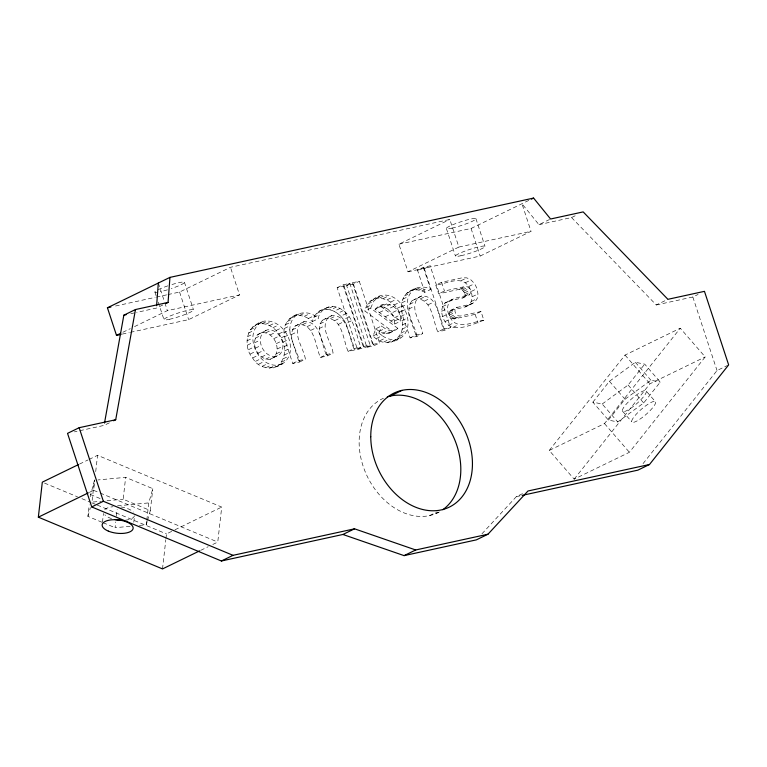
<?xml version="1.0" encoding="UTF-8"?>
<svg xmlns="http://www.w3.org/2000/svg" width="767" height="767" viewBox="0 0 767 767"><rect width="100%" height="100%" fill="white"/><g stroke="black" fill="none" stroke-linecap="round" stroke-linejoin="round"><path stroke-width="0.58" stroke-dasharray="3.83 2.88" d="M397.843 328.372C393.059 333.357 385.897 329.829 381.698 325.908L375.878 328.736L373.059 335.965C387.786 352.36 409.29 335.265 400.796 316.464C397.258 299.159 369.857 288.68 364.833 310.961L392.033 331.2L397.843 328.372L370.653 308.133L364.833 310.961M394.056 341.142C424.851 332.332 398.878 279.965 373.184 299.379M276.369 366.789C292.323 355.936 282.668 328.899 265.861 324.211C246.782 319.542 241.979 346.626 252.64 357.93C261.71 375.571 291.498 367.882 290.338 348.151C291.278 330.893 271.154 312.524 255.248 325.15M282.189 363.961C260.301 372.532 241.5 335.083 261.058 322.322M284.011 332.552C283.013 315.745 307.136 305.812 318.161 318.765C319.59 308.794 331.373 303.368 339.954 308.468C354.229 315.755 355.62 333.837 360.778 347.077L354.968 349.905L348.122 351.401C343.089 340.529 342.82 317.941 326.128 318.372L322.389 320.29C313.818 331.133 325.659 344.709 327.269 355.946L320.433 357.441C315.39 346.569 315.122 323.981 298.43 324.412L294.691 326.33C286.12 337.173 297.96 350.749 299.571 361.986L292.735 363.481L285.477 341.42L284.011 332.552L289.821 329.724C289.878 323.607 292.476 317.126 298.037 314.058M416.893 336.397C415.292 325.16 403.442 311.584 412.032 300.741L415.781 298.814C432.473 298.373 432.761 320.97 437.794 331.843L443.604 329.014C438.58 318.142 438.293 295.544 421.591 295.985L417.842 297.912C409.252 308.756 421.102 322.332 422.713 333.568L416.893 336.397L410.057 337.892C406.635 324.431 394.631 306.014 406.74 293.282C413.355 288.162 422.885 284.365 430.603 289.514L424.784 292.342C420.23 289.629 414.41 288.871 409.559 291.287M410.057 337.892L415.877 335.064C411.85 321.651 399.08 299.188 415.378 288.459M102.04 522.26L87.917 516.373L89.221 504.859M90.132 496.795L94.437 480.267L91.963 502.136L101.215 501.273M89.356 492.366L93.603 490.305L94.792 479.806M95.712 471.638L97.562 455.301L221.721 507.064L217.761 542.058L212.449 544.647M102.481 522.174L103.478 513.43M130.102 526.287L115.079 527.696L115.731 521.934M116.383 516.181L117.159 509.269M147.532 520.4L150.332 510.554L123.171 499.231L125.644 477.352L97.908 479.941M133.794 522.241L134.532 515.683A15.599 6.692 6.5 0 1 125.222 520.208M139.354 525.424L146.286 524.781L146.679 521.33M146.804 520.179L148.76 502.903L152.806 488.675L125.644 477.352M150.332 510.554L152.806 488.675M162.518 568.922L165.816 539.757M165.94 538.587L166.468 533.928L173.908 530.304M448.58 301.21L463.671 297.567C466.269 294.576 463.546 288.804 459.5 289.284L438.647 293.828L435.781 285.113L441.6 282.285L462.453 277.74L466.835 277.884L471.024 279.965L474.581 283.646L477.084 288.613L477.966 293.924L477.151 298.612L474.821 302.169L465.301 306.905L450.143 310.549C447.449 313.53 450.325 319.436 454.39 318.88L475.166 314.355L480.986 311.527L483.852 320.242C472.769 324.134 453.911 334.067 445.013 321.594C441.428 316.177 440.028 308.238 444.879 303.118L454.4 298.382L469.49 294.739C472.088 291.748 469.356 285.976 465.32 286.455L444.467 291L438.647 293.828M465.301 306.905L469.001 304.998C473.728 299.811 472.338 291.901 468.771 286.475C460.967 274.854 446.279 283.982 435.781 285.113M270.205 359.253L273.944 357.336C281.949 348.448 273.493 331.296 261.461 332.677L257.712 334.594C249.687 343.472 258.191 360.634 270.205 359.253L279.763 354.507C287.769 345.629 279.303 328.468 267.28 329.848L261.461 332.677M480.986 311.527L460.21 316.052C456.135 316.608 453.268 310.702 455.962 307.72L471.111 304.077M299.571 361.986L305.391 359.157C303.78 347.921 291.939 334.345 300.511 323.501L304.25 321.584C320.942 321.152 321.21 343.741 326.243 354.613L320.433 357.441M327.269 355.946L333.089 353.117C331.478 341.881 319.638 328.305 328.209 317.461L331.948 315.544C348.64 315.112 348.908 337.701 353.942 348.573L348.122 351.401M276.015 356.425C264.011 357.805 255.497 340.644 263.532 331.766L267.28 329.848M483.852 320.242C473.316 321.45 458.628 330.443 450.833 318.765C447.247 313.348 445.848 305.41 450.689 300.29L454.4 298.382M87.917 516.373L90.41 507.61M146.286 524.781L147.226 521.493M292.217 316.886C299.092 313.482 307.164 316.56 312.351 321.594C313.569 314.969 318.995 310.395 325.15 308.324M370.653 308.133L373.807 301.143L379.003 296.551M373.059 335.965L378.879 333.146L381.698 325.908M549.239 450.45L625.038 355.083L680.281 328.218L705.189 356.923L629.4 452.29L574.147 479.154L549.239 450.45L604.492 423.585L680.281 328.218M592.862 402.157L609.439 381.295L635.364 362.292L644.702 364.152L660.262 382.1L643.686 402.953L617.761 421.955L608.423 420.095L592.862 402.157L602.2 404.017L617.761 421.955M602.2 404.017L628.115 385.015L644.702 364.152M608.423 420.095L625.009 399.233L650.924 380.24L660.262 382.1M574.147 479.154L649.937 383.788L705.189 356.923M643.043 463.632L717.02 370.557L727.595 365.418M481.944 533.822L516.344 496.652L524.801 492.539M375.111 309.35C385.418 297.874 401.419 307.164 400.662 321.143L394.852 323.971L375.111 309.35L383.529 304.614M375.878 328.736C380.077 332.657 387.239 336.186 392.033 331.2M167.944 294.586L179.574 292.045L230.464 267.3L449.807 219.467L458.877 247.051L407.996 271.796L398.926 244.213L449.807 219.467M162.777 304.998L156.43 308.085L136.651 312.399M122.854 332.274L130.275 328.669M134.522 326.608L167.388 310.625L239.534 294.892L230.464 267.3M130.457 332.322L188.644 319.628L239.534 294.892M258.594 323.962L264.414 321.133M252.42 327.145L258.239 324.316M262.18 323.636L267.999 320.807M250.157 329.82L255.977 326.991M337.164 287.683L342.983 284.854L349.819 283.359L370.097 345.045L364.287 347.873L357.441 349.368L337.164 287.683L344 286.187L349.819 283.359M265.861 324.211L271.671 321.383M248.46 333.051L254.28 330.222M346.636 285.612L352.446 282.783L359.292 281.297L379.569 342.983L373.759 345.812L366.914 347.298L346.636 285.612L353.472 284.126L359.292 281.297M269.485 325.601L275.295 322.773M247.405 336.751L253.215 333.923M398.926 244.213L471.072 228.47L529.364 200.129M295.563 315.688L301.383 312.859M289.399 318.871L295.218 316.052M257.712 334.594L263.532 331.766M272.908 327.72L278.728 324.892M247.022 340.826L252.832 337.998M287.136 321.546L292.956 318.717M299.839 315.4L305.659 312.572M265.89 332.811L271.7 329.983M255.296 338.17L261.116 335.342M285.449 324.777L291.268 321.948M304.202 316.387L310.021 313.559M276.072 330.5L281.892 327.672M247.367 345.179L253.177 342.35M270.176 334.93L275.995 332.101M254.443 342.878L260.262 340.049M284.384 328.477L290.204 325.649M319.331 311.153L329.081 306.829M316.167 313.77L321.977 310.951M323.262 309.647L326.847 309.331L332.657 306.503M308.439 318.497L314.259 315.668M278.9 333.875L284.71 331.047M294.691 326.33L304.25 321.584M313.818 317.317L319.638 314.499M248.489 349.694L254.308 346.866M326.847 309.331L330.519 309.906L336.329 307.078M273.8 338.659L279.61 335.831M302.812 324.556L308.631 321.728M292.285 329.896L298.095 327.068M255.334 348.208L261.144 345.38M424.784 292.342L417.507 270.157L423.326 267.328L430.162 265.842L450.45 327.528L444.63 330.356L437.794 331.843M312.351 321.594L318.161 318.765M330.519 309.906L334.144 311.297L339.954 308.468M281.268 337.777L287.079 334.958M417.507 270.157L424.352 268.671L430.162 265.842M284.356 336.905L290.175 334.076L289.821 329.724M250.272 354.009L256.082 351.181M109.365 422.828L104.082 425.397L74.389 431.869M307.059 326.675L312.869 323.847M291.431 334.604L297.251 331.775M322.389 320.29L331.948 315.544M334.144 311.297L337.566 313.415L343.386 310.587M276.302 343.635L282.112 340.807M257.846 353.223L263.666 350.394M330.51 318.516L336.329 315.688M319.973 323.856L325.793 321.028M283.061 342.159L288.881 339.33M252.64 357.93L258.46 355.102M376.329 298.258L382.148 295.429M310.673 330.404L316.493 327.576M370.365 301.287L376.175 298.468M337.566 313.415L340.73 316.186L346.54 313.367M379.742 297.941L385.561 295.113M367.997 303.972L373.807 301.143M334.757 320.635L340.567 317.806M277.203 349.004L283.013 346.176M319.13 328.564L324.949 325.735M261.489 357.01L267.3 354.181M284.173 346.617L289.984 343.789M383.366 298.459L389.185 295.631M255.488 361.353L261.307 358.525M366.223 307.394L372.043 304.566M340.73 316.186L343.549 319.571L349.359 316.742M407.996 271.796L480.142 256.063L531.032 231.318L521.963 203.734L538.961 224.664L549.536 219.515M387.067 299.82L392.877 296.992M276.369 353.76L282.179 350.931M265.775 359.119L271.595 356.291M338.372 324.364L344.191 321.536M284.519 350.979L290.338 348.151M258.7 364.172L264.51 361.343M273.944 357.336L279.763 354.507M412.914 290.099L418.724 287.27M406.74 293.282L412.55 290.453M343.549 319.571L345.917 323.473L351.727 320.654M377.709 307.442L380.892 306.723L386.702 303.895M390.7 302.064L396.51 299.235M415.867 289.773L421.677 286.944M404.468 295.957L410.287 293.128M284.164 355.102L289.984 352.274M262.161 366.319L267.971 363.491M418.878 290.06L424.697 287.232M380.892 306.723L384.363 307.279L390.173 304.451M402.78 299.188L408.59 296.359M538.961 224.664L571.549 217.55L576.842 214.981M421.879 290.923L427.698 288.095M283.148 358.841L288.958 356.013M394.037 305.007L399.856 302.179M265.765 367.729L271.585 364.9M379.406 312.514L385.226 309.686L400.662 321.143M384.363 307.279L387.853 309.197L393.663 306.369M401.716 302.888L407.536 300.06M281.489 362.11L287.299 359.282M269.428 368.304L275.248 365.476M279.207 364.795L285.017 361.966M273.071 367.968L278.881 365.15M412.032 300.741L421.591 295.985M396.855 308.497L402.675 305.669M401.333 306.963L407.152 304.135M79.5 464.083L87.994 459.951M89.058 459.433L97.562 455.301M420.163 298.967L425.982 296.139M387.853 309.197L391.573 313.013L397.392 310.184M409.607 304.317L415.426 301.489M385.187 316.771L390.997 313.943M461.015 280.712L466.835 277.884M292.735 363.481L298.545 360.653L305.391 359.157M399.118 312.361L404.928 309.532M401.678 311.316L407.498 308.487M424.41 301.086L430.229 298.258M408.763 309.015L414.573 306.186M465.205 282.793L471.024 279.965M394.852 323.971L394.027 317.941L399.837 315.122M390.863 320.999L396.673 318.171M400.796 316.464L406.615 313.636M459.5 289.284L465.32 286.455M394.727 320.97L400.547 318.142M428.034 304.815L433.854 301.987M460.957 289.303L466.767 286.475M468.771 286.475L474.581 283.646M462.386 290.012L468.206 287.184M379.262 331.258L385.082 328.429M401.86 320.711L407.68 317.883M463.604 291.268L469.414 288.44M464.418 292.927L470.229 290.099M382.752 333.185L388.572 330.356M444.879 303.118L450.689 300.29M402.292 325.026L408.102 322.198M471.264 291.441L477.084 288.613M464.735 294.71L470.545 291.882M376.444 338.487L382.263 335.658C387.21 339.388 394.094 341.171 399.875 338.314M386.242 333.779L392.052 330.951M442.492 306.637L448.302 303.809M464.457 296.33L470.276 293.502M389.425 333.099L395.245 330.27M462.434 298.19L469.49 294.739M357.441 349.368L363.261 346.54L370.097 345.045M402.004 329.225L407.814 326.397M379.991 340.682L385.811 337.854M366.914 347.298L372.733 344.469L379.569 342.983M441.629 311.297L447.439 308.468M472.146 296.752L477.966 293.924M400.92 333.156L406.74 330.328M383.644 342.072L389.463 339.244M450.143 310.549L457.257 307.097M449.328 311.757L455.138 308.928M399.195 336.502L405.014 333.674M471.341 301.441L477.151 298.612M387.287 342.619L393.107 339.791M442.511 316.618L448.331 313.789M449.04 313.348L454.86 310.52M396.884 339.187L402.694 336.358M390.815 342.293L396.625 339.465M469.001 304.998L474.821 302.169M449.357 315.132L455.176 312.303M450.2 316.867L456.02 314.039M451.427 318.161L457.247 315.333M445.013 321.594L450.833 318.765M452.875 318.871L458.695 316.042M454.39 318.88L460.21 316.052M448.628 325.323L454.447 322.495M452.875 327.451L458.695 324.623M174.972 529.786L221.721 507.064M571.549 217.55L656.284 304.969L667.913 299.312M656.284 304.969L692.831 296.992L698.123 294.423M200.762 550.322L208.202 546.708M429.625 515.568L437.027 511.963M435.579 513.717L438.753 512.174M115.568 306.004L155.135 297.375M156.305 297.126L166.775 294.835M130.831 313.674L135.481 312.658M458.877 247.051L531.032 231.318M122.317 334.096L129.297 332.571M326.243 354.613L333.089 353.117M353.942 348.573L360.778 347.077M415.877 335.064L422.713 333.568M443.604 329.014L450.45 327.528M516.344 496.652L521.023 495.635M106.996 500.736L123.171 499.231M117.552 505.817L148.76 502.903M93.603 490.305L99.096 492.596M100.189 493.047L217.761 542.058M90.391 494.494L100.17 498.569M44.505 483.085L77.467 496.824M81.868 498.655L90.659 502.318M91.752 502.778L96.153 504.609M97.246 505.069L166.468 533.928M103.133 522.711L115.079 527.696M380.931 306.522L385.226 309.686M378.879 333.146L382.263 335.658M635.364 362.292L650.924 380.24M625.038 355.083L649.937 383.788M646.284 391.151A15.599 3.49 -40.9 0 1 629.429 409.137A15.599 3.49 -40.9 0 1 627.32 403.001A15.599 3.49 -40.9 0 1 646.284 391.151L655.622 401.918A15.599 3.49 -40.9 0 1 638.767 419.904A15.599 3.49 -40.9 0 1 636.658 413.768A15.599 3.49 -40.9 0 1 655.622 401.918M628.115 385.015L643.686 402.953M609.439 381.295L625.009 399.233M622.401 411.035L631.74 421.802M604.492 423.585L629.4 452.29M391.573 313.013L394.027 317.941M345.917 323.473L354.968 349.905M692.831 296.992L717.02 370.557M475.914 218.633L484.984 246.226M471.072 228.47L480.142 256.063M475.166 314.355L478.033 323.07M446.423 228.595L455.493 256.178M441.6 282.285L444.467 291M424.352 268.671L444.63 330.356M423.326 267.328L430.603 289.514M353.472 284.126L373.759 345.812M352.446 282.783L372.733 344.469M344 286.187L364.287 347.873M342.983 284.854L363.261 346.54M298.545 360.653L290.175 334.076M184.416 282.208L193.485 309.791M179.574 292.045L188.644 319.628M158.318 283.042L164.483 301.795M164.847 302.898L167.388 310.625M154.934 292.169L156.382 296.58M158.194 302.102L164.004 319.753M171.961 284.528A15.599 1.85 -18.2 0 1 184.492 282.438A15.599 1.85 -18.2 0 1 171.252 288.613M167.388 289.849A15.599 1.85 -18.2 0 1 160.37 291.709M157.695 292.208A15.599 1.85 -18.2 0 1 156.113 290.789M158.127 289.705A15.599 1.85 -18.2 0 1 168.088 285.775M439.318 511.934A63.364 47.41 64.1 0 1 367.508 476.873A63.364 47.41 64.1 0 1 383.423 398.274M111.522 518.617A15.599 6.692 6.5 0 1 104.858 514.791M104.724 509.633A15.599 6.692 6.5 0 1 113.027 506.719M120.975 506.949A15.599 6.692 6.5 0 1 133.391 512.126M169.44 319.302A15.599 1.85 -18.2 0 0 193.389 310.328A15.599 1.85 -18.2 0 0 173.4 314.691A15.599 1.85 -18.2 0 0 169.44 319.302M451.868 228.144A15.599 1.85 -18.2 0 0 475.818 219.17A15.599 1.85 -18.2 0 0 455.828 223.533A15.599 1.85 -18.2 0 0 451.868 228.144M460.938 255.727A15.599 1.85 -18.2 0 0 484.888 246.763A15.599 1.85 -18.2 0 0 464.898 251.125A15.599 1.85 -18.2 0 0 460.938 255.727"/><path stroke-width="1.15" d="M156.612 305.697L158.318 283.042M165.95 303.454L168.059 302.428L169.948 277.386L533.592 198.078L550.591 219.007L583.179 211.903L667.913 299.312L704.461 291.345L728.65 364.9L649.496 464.495L637.866 470.152L522.183 495.377M199.698 550.84L162.518 568.922L38.35 517.169L42.31 482.165L78.435 464.601M104.504 423.048L123.842 315.189L135.471 309.542L168.059 302.428M113.602 420.767L115.712 419.741L135.471 309.542M115.712 419.741L79.164 427.708L67.534 433.365L91.724 506.929L221.385 560.984L342.907 534.474L404.075 555.624L476.345 539.872L487.975 534.216L527.974 490.995L649.496 464.495M121.148 334.354L116.498 335.371L107.428 307.778L169.948 277.386M116.498 335.371L120.735 333.309M531.483 199.104L533.592 198.078M38.35 517.169L88.291 492.884M91.724 506.929L103.353 501.273L233.024 555.327L354.546 528.818L415.704 549.977L487.975 534.216M390.326 396.031L401.956 390.374M221.385 560.984L233.024 555.327M342.907 534.474L354.546 528.818M404.075 555.624L415.704 549.977M107.428 307.778L110.918 307.021M123.842 315.189L126.171 314.681M79.164 427.708L103.353 501.273M387.297 396.827A63.364 47.41 64.1 0 1 452.453 434.726A63.364 47.41 64.1 0 1 442.818 509.719M121.33 520.323A15.599 6.692 6.5 0 1 115.28 519.623M370.758 436.72A63.364 47.41 64.1 0 0 447.209 508.061A63.364 47.41 64.1 0 0 446.854 405.638A63.364 47.41 64.1 0 0 370.758 436.72M108.339 531.109A15.599 6.692 6.5 0 0 133.046 528.808A15.599 6.692 6.5 0 0 111.541 519.844A15.599 6.692 6.5 0 0 108.339 531.109"/></g></svg>
